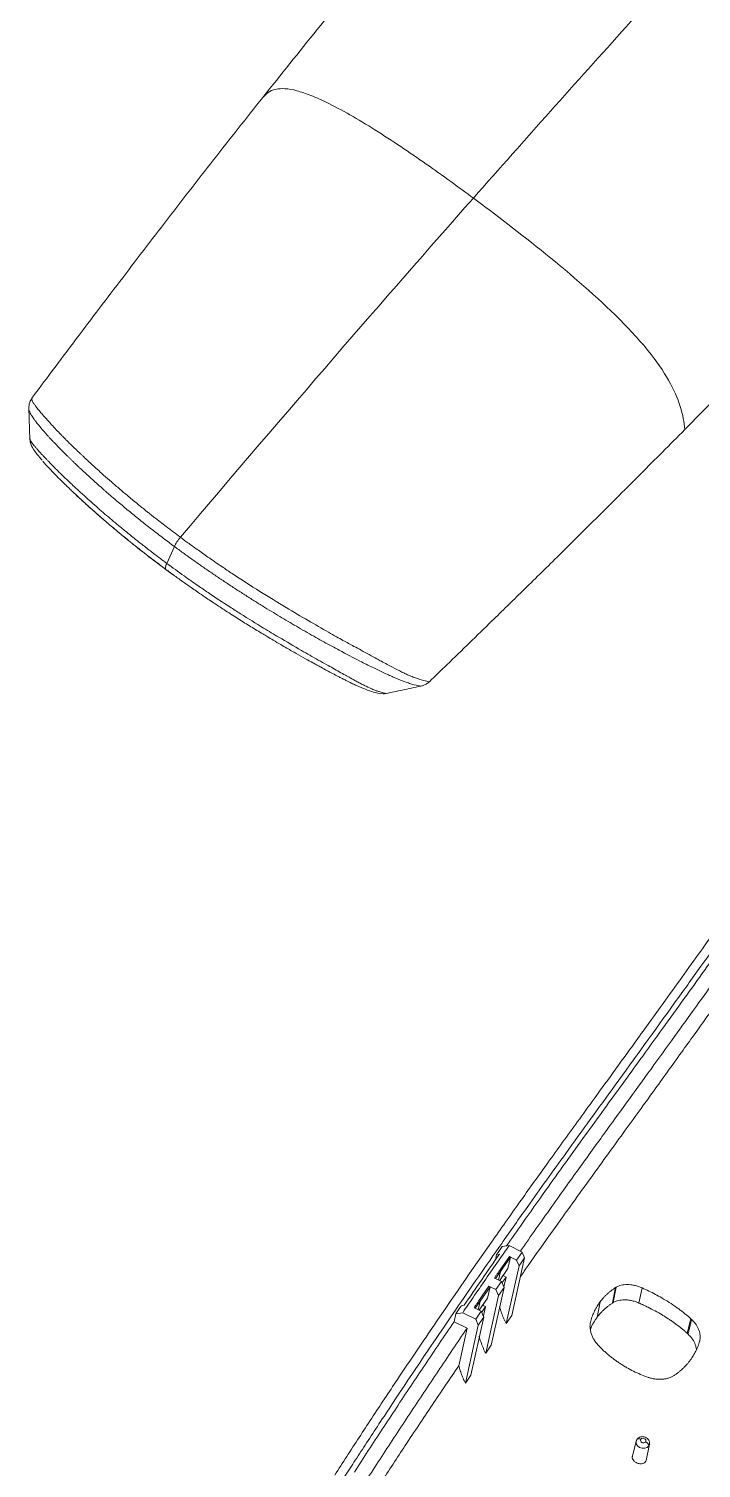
# Model space of a CAD drawing. Header units: inches. Extents: x 1631 to 3663, y 1126 to 1454.
# Drawn here: x 1958.8 to 2008.9, y 1239.8 to 1347.1 of the extents above; entities that cross this region are included whole.
import ezdxf

# ---------------------------------------------------------------- set-up
doc = ezdxf.new("R2010")
doc.units = ezdxf.units.IN
doc.header["$LTSCALE"] = 15

msp = doc.modelspace()

# ---------------------------------------------------------------- linework, layer by layer
at = {"color": 7, "linetype": 'Continuous', "lineweight": 15}
for p, q in [((1958.85, 1318.851), (1958.93, 1316.482)), ((1958.93, 1316.559), (1958.93, 1316.547)), ((1969.128, 1307.27), (1969.697, 1308.526)), ((1969.094, 1306.785), (1969.68, 1306.367)), ((1982.796, 1298.384), (1982.828, 1298.368)), ((1982.831, 1298.374), (1983.007, 1298.29)), ((1985.248, 1297.542), (1984.972, 1297.573)), ((1994.124, 1256.347), (1994.631, 1256.425)), ((1994.631, 1256.424), (1995.599, 1255.938)), ((1993.623, 1255.363), (1993.709, 1255.752)), ((1993.709, 1255.752), (1993.914, 1255.786)), ((1994.655, 1255.608), (1993.911, 1254.536)), ((1993.999, 1254.491), (1994.743, 1255.564)), ((1994.743, 1255.564), (1994.55, 1254.701)), ((1994.743, 1255.564), (1994.655, 1255.608)), ((1995.184, 1255.342), (1994.743, 1255.564)), ((1994.835, 1251.204), (1995.794, 1255.51)), ((1995.599, 1255.938), (1995.184, 1255.342)), ((1995.38, 1254.914), (1995.184, 1255.342)), ((1995.794, 1255.51), (1995.38, 1254.914)), ((1995.794, 1255.51), (1995.599, 1255.938)), ((1993.628, 1253.955), (1993.999, 1254.491)), ((1994.55, 1254.701), (1993.928, 1253.804)), ((1994.192, 1254.185), (1994.411, 1254.075)), ((1994.42, 1250.606), (1995.38, 1254.914)), ((1993.129, 1253.402), (1992.351, 1252.269)), ((1992.474, 1252.277), (1993.216, 1253.358)), ((1993.216, 1253.358), (1993.024, 1252.495)), ((1993.216, 1253.358), (1993.129, 1253.402)), ((1993.659, 1253.136), (1993.216, 1253.358)), ((1994.265, 1253.305), (1993.303, 1248.99)), ((1993.54, 1253.999), (1993.628, 1253.955)), ((1993.628, 1253.955), (1994.069, 1253.733)), ((1994.069, 1253.733), (1993.659, 1253.136)), ((1993.854, 1252.708), (1993.659, 1253.136)), ((1994.265, 1253.305), (1993.854, 1252.708)), ((1994.069, 1253.733), (1994.265, 1253.305)), ((1994.122, 1253.658), (1994.411, 1254.075)), ((1994.411, 1254.075), (1994.248, 1253.342)), ((2002.574, 1253.293), (2002.347, 1252.144)), ((2002.389, 1252.171), (2002.617, 1253.319)), ((2004.557, 1253.263), (2004.305, 1252.14)), ((1992.112, 1251.747), (1992.474, 1252.277)), ((1993.024, 1252.495), (1992.409, 1251.598)), ((1992.735, 1252.074), (1992.709, 1251.957)), ((1992.892, 1248.392), (1993.854, 1252.708)), ((2001.415, 1252.221), (2001.191, 1251.07)), ((1990.538, 1250.742), (1990.671, 1251.337)), ((1991.178, 1251.415), (1990.671, 1251.337)), ((1991.283, 1251.97), (1991.078, 1251.935)), ((1992.147, 1250.928), (1991.178, 1251.415)), ((1992.749, 1251.097), (1991.786, 1246.773)), ((1992.024, 1251.791), (1992.112, 1251.747)), ((1992.112, 1251.747), (1992.554, 1251.525)), ((1992.554, 1251.526), (1992.147, 1250.928)), ((1992.749, 1251.097), (1992.342, 1250.5)), ((1992.554, 1251.525), (1992.749, 1251.097)), ((1992.602, 1251.457), (1992.885, 1251.869)), ((1992.709, 1251.957), (1992.885, 1251.869)), ((1992.885, 1251.869), (1992.725, 1251.151)), ((1994.42, 1250.606), (1994.835, 1251.204)), ((2008.171, 1250.973), (2007.911, 1249.884)), ((1990.538, 1250.742), (1991.505, 1250.256)), ((1990.883, 1247.465), (1991.505, 1250.256)), ((1992.342, 1250.5), (1991.379, 1246.175)), ((1992.147, 1250.928), (1992.342, 1250.5)), ((1992.892, 1248.392), (1993.303, 1248.99)), ((1991.379, 1246.175), (1991.785, 1246.774)), ((2004.103, 1241.836), (2003.823, 1240.729)), ((2004.857, 1240.412), (2005.089, 1241.616))]:
    msp.add_line(p, q, dxfattribs=at)
at = {"color": 8, "linetype": 'Continuous', "lineweight": 15}
for p, q in [((1993.853, 1253.841), (1993.998, 1254.492)), ((1992.328, 1251.639), (1992.474, 1252.277)), ((2005.089, 1241.616), (2005.038, 1241.494))]:
    msp.add_line(p, q, dxfattribs=at)
at = {"color": 7, "linetype": 'Continuous', "lineweight": 15, "flags": 128}
for points in [[(2005.038, 1241.494), (2004.916, 1241.38), (2004.744, 1241.317), (2004.55, 1241.315), (2004.362, 1241.374), (2004.21, 1241.486), (2004.116, 1241.632), (2004.095, 1241.791), (2004.15, 1241.939)], [(2004.452, 1241.98), (2004.401, 1242.003), (2004.35, 1242.017), (2004.301, 1242.024), (2004.256, 1242.023), (2004.218, 1242.013), (2004.186, 1241.995), (2004.163, 1241.971), (2004.15, 1241.939)]]:
    msp.add_lwpolyline(points, dxfattribs=at)
at = {"color": 7, "linetype": 'Continuous', "lineweight": 15}
msp.add_arc((2004.692, 1241.474), 0.347, 3.18482, 69.51698, dxfattribs=at)
for points, knots in [([(2040.115, 1405.116), (2039.604, 1404.921), (2038.636, 1404.553), (2037.238, 1403.937), (2035.985, 1403.333), (2034.876, 1402.75), (2033.854, 1402.175), (2032.95, 1401.637), (2032.193, 1401.167), (2031.657, 1400.823), (2031.245, 1400.554), (2030.854, 1400.294), (2030.396, 1399.986), (2029.867, 1399.621), (2029.265, 1399.198), (2028.593, 1398.714), (2027.606, 1397.985), (2026.395, 1397.056), (2025.052, 1395.979), (2023.941, 1395.056), (2023.049, 1394.296), (2022.351, 1393.689), (2021.719, 1393.132), (2021.052, 1392.535), (2020.258, 1391.813), (2019.337, 1390.96), (2018.284, 1389.965), (2017.09, 1388.813), (2015.728, 1387.469), (2014.186, 1385.915), (2012.473, 1384.148), (2010.588, 1382.162), (2008.532, 1379.954), (2006.299, 1377.511), (2003.875, 1374.817), (2001.267, 1371.872), (1998.478, 1368.681), (1995.53, 1365.269), (1992.429, 1361.641), (1988.836, 1357.387), (1984.779, 1352.508), (1980.458, 1347.225), (1977.631, 1343.684), (1976.285, 1341.998)], [0, 0, 0, 0, 0.0238372, 0.0451068, 0.0639503, 0.0804655, 0.0947019, 0.109289, 0.1203156, 0.1279141, 0.1328016, 0.1384633, 0.1452164, 0.1530451, 0.1619274, 0.1718436, 0.1827873, 0.2055939, 0.2253432, 0.2422107, 0.2548246, 0.265042, 0.2733896, 0.2832254, 0.2951743, 0.3094171, 0.3251131, 0.3432758, 0.364128, 0.3878428, 0.4145236, 0.4436917, 0.4758258, 0.5109126, 0.5489294, 0.5905779, 0.6351297, 0.6825081, 0.7326534, 0.7854576, 0.8578621, 0.9323064, 1, 1, 1, 1]), ([(2007.73, 1317.245), (2008.263, 1317.784), (2009.338, 1318.872), (2010.956, 1320.519), (2012.592, 1322.189), (2014.238, 1323.878), (2016.703, 1326.418), (2021.177, 1331.062), (2026.176, 1336.333), (2030.817, 1341.298), (2034.06, 1344.801), (2036.81, 1347.786), (2040.132, 1351.397), (2043.296, 1354.829), (2047.106, 1358.918), (2050.419, 1362.437), (2053.687, 1365.855), (2056.173, 1368.407), (2058.059, 1370.308), (2059.411, 1371.647), (2060.925, 1373.123), (2062.506, 1374.628), (2064.05, 1376.05), (2065.036, 1376.928), (2065.625, 1377.441), (2066.02, 1377.782), (2066.525, 1378.21), (2067.134, 1378.719), (2067.564, 1379.065), (2067.798, 1379.254)], [0, 0, 0, 0, 0.0243751, 0.0491698, 0.0742936, 0.0996601, 0.1251715, 0.1884064, 0.3078668, 0.3602428, 0.408706, 0.462731, 0.4922307, 0.5689024, 0.6160839, 0.6783065, 0.7325436, 0.780526, 0.8065701, 0.8322623, 0.853489, 0.8900569, 0.922134, 0.9450788, 0.9509883, 0.9594224, 0.9703854, 0.9838967, 1, 1, 1, 1]), ([(1991.975, 1334.49), (1993.914, 1336.688), (1997.745, 1341.005), (2003.373, 1347.286), (2008.301, 1352.745), (2011.349, 1356.108), (2012.57, 1357.453)], [0.72598046, 0.72598046, 0.72598046, 0.72598046, 0.80063147, 0.87528207, 0.94993268, 1.00000041, 1.00000041, 1.00000041, 1.00000041]), ([(1976.284, 1342), (1975.062, 1340.456), (1972.615, 1337.363), (1968.993, 1332.681), (1965.441, 1328.037), (1962.148, 1323.691), (1960.039, 1320.871), (1959.08, 1319.588)], [0, 0, 0, 0, 0.21264384, 0.4256758, 0.63264754, 0.83289133, 1, 1, 1, 1]), ([(1991.975, 1334.49), (1995.146, 1332.142), (1999.593, 1328.721), (2003.647, 1324.675), (2004.382, 1323.877), (2005.624, 1322.344), (2006.125, 1321.611), (2007.297, 1319.529), (2007.651, 1318.294), (2007.73, 1317.245)], [0, 0, 0, 0, 0.5, 0.5, 0.625, 0.625, 0.75, 0.75, 1, 1, 1, 1]), ([(1959.1, 1319.576), (1959.033, 1319.485), (1958.866, 1319.256), (1958.858, 1318.952), (1958.854, 1318.769)], [0, 0, 0, 0, 0.3965935, 1, 1, 1, 1]), ([(1958.943, 1316.548), (1958.944, 1316.473), (1958.944, 1316.293), (1959.045, 1316.037), (1959.187, 1315.775), (1959.357, 1315.537), (1959.582, 1315.246), (1959.774, 1315.029), (1959.84, 1314.953)], [0, 0, 0, 0, 0.1200335, 0.2887964, 0.4241688, 0.6137822, 0.8666832, 1, 1, 1, 1]), ([(1988.694, 1298.446), (1989.13, 1298.868), (1990.692, 1300.378), (1993.003, 1302.625), (1995.736, 1305.299), (1997.958, 1307.485), (2000.366, 1309.867), (2002.986, 1312.474), (2005.55, 1315.044), (2007.173, 1316.682), (2007.73, 1317.245)], [0, 0, 0, 0, 0.0676422, 0.2420032, 0.3599629, 0.4953698, 0.5913547, 0.74007, 0.9107624, 1, 1, 1, 1]), ([(1959.9, 1314.875), (1959.91, 1314.864), (1960.027, 1314.728), (1960.288, 1314.444), (1960.703, 1314.006), (1961.079, 1313.624), (1961.393, 1313.312), (1961.621, 1313.089), (1961.859, 1312.859), (1962.116, 1312.614), (1962.404, 1312.342), (1962.874, 1311.905), (1963.486, 1311.349), (1964.217, 1310.706), (1964.975, 1310.054), (1965.814, 1309.353), (1966.803, 1308.551), (1967.883, 1307.703), (1968.66, 1307.121), (1969.062, 1306.82)], [0, 0, 0, 0, 0.0051456, 0.0627637, 0.1205156, 0.1826259, 0.2106411, 0.2387189, 0.2665309, 0.2962687, 0.3293893, 0.3658949, 0.4552227, 0.5297065, 0.5970317, 0.6893585, 0.7823537, 0.8875199, 1, 1, 1, 1]), ([(1962.139, 1312.592), (1962.173, 1312.56), (1962.422, 1312.319), (1962.931, 1311.85), (1963.668, 1311.182), (1964.459, 1310.488), (1965.296, 1309.776), (1966.179, 1309.046), (1967.108, 1308.301), (1968.081, 1307.543), (1968.753, 1307.04), (1969.094, 1306.785)], [0, 0, 0, 0, 0.017029, 0.126748, 0.2414007, 0.3592848, 0.4804778, 0.6050635, 0.7331265, 0.8647448, 1, 1, 1, 1]), ([(1969.697, 1308.526), (1969.744, 1308.63), (1969.81, 1308.75), (1969.966, 1308.99), (1970.056, 1309.109), (1970.144, 1309.213)], [0, 0, 0, 0, 0.5, 0.5, 1, 1, 1, 1]), ([(1970.144, 1309.213), (1970.329, 1309.076), (1970.741, 1308.774), (1971.425, 1308.282), (1972.264, 1307.69), (1973.137, 1307.089), (1974.419, 1306.229), (1976.011, 1305.204), (1977.911, 1304.036), (1979.626, 1303.026), (1980.888, 1302.305), (1981.746, 1301.816), (1982.377, 1301.46), (1982.994, 1301.13), (1983.645, 1300.777), (1984.219, 1300.461), (1984.718, 1300.187), (1985.311, 1299.865), (1985.966, 1299.518), (1986.534, 1299.223), (1986.942, 1299.026), (1987.252, 1298.887), (1987.574, 1298.758), (1987.923, 1298.639), (1988.296, 1298.53), (1988.553, 1298.476), (1988.694, 1298.446)], [0, 0, 0, 0, 0.0285031, 0.063069, 0.1037319, 0.1543571, 0.1921525, 0.290784, 0.381632, 0.4571746, 0.526156, 0.5538516, 0.5756192, 0.6139218, 0.6398193, 0.6692831, 0.6993229, 0.7175376, 0.7670427, 0.8164784, 0.8372498, 0.8615273, 0.892314, 0.9210192, 0.9569199, 1, 1, 1, 1]), ([(1969.697, 1308.526), (1969.911, 1308.368), (1970.339, 1308.053), (1970.989, 1307.586), (1971.646, 1307.123), (1972.31, 1306.664), (1972.981, 1306.208), (1973.658, 1305.756), (1974.343, 1305.307), (1975.035, 1304.862), (1975.733, 1304.421), (1976.621, 1303.87), (1977.689, 1303.222), (1978.96, 1302.473), (1980.207, 1301.76), (1981.227, 1301.202), (1982.329, 1300.606), (1983.36, 1300.059), (1984.454, 1299.517), (1985.077, 1299.22), (1985.455, 1299.043), (1985.708, 1298.927), (1986.146, 1298.729), (1986.61, 1298.535), (1987.049, 1298.376), (1987.336, 1298.285), (1987.681, 1298.19), (1987.908, 1298.147), (1988.071, 1298.116)], [0, 0, 0, 0, 0.03342076, 0.06686469, 0.1003161, 0.13377544, 0.16725011, 0.20074277, 0.23424933, 0.26776884, 0.30130323, 0.33485655, 0.3945243, 0.45227399, 0.51261014, 0.56789419, 0.59374659, 0.66814602, 0.71665118, 0.764619, 0.77694078, 0.78943199, 0.81505339, 0.8697453, 0.90029541, 0.93081849, 0.95025206, 1, 1, 1, 1]), ([(1969.062, 1306.82), (1969.034, 1306.851), (1969.024, 1306.908), (1969.047, 1307.065), (1969.08, 1307.165), (1969.128, 1307.27)], [0, 0, 0, 0, 0.5, 0.5, 1, 1, 1, 1]), ([(1969.062, 1306.82), (1969.279, 1306.66), (1969.713, 1306.341), (1970.374, 1305.867), (1970.948, 1305.464), (1971.488, 1305.09), (1972.074, 1304.69), (1972.767, 1304.227), (1973.446, 1303.782), (1974.013, 1303.417), (1974.494, 1303.111), (1974.953, 1302.824), (1975.398, 1302.547), (1975.842, 1302.276), (1976.249, 1302.029), (1976.655, 1301.785), (1977.098, 1301.521), (1977.583, 1301.236), (1978.048, 1300.965), (1978.434, 1300.743), (1978.901, 1300.476), (1979.421, 1300.184), (1979.924, 1299.904), (1980.262, 1299.718), (1980.467, 1299.606), (1980.726, 1299.465), (1981.062, 1299.283), (1981.491, 1299.054), (1981.856, 1298.862), (1982.162, 1298.703), (1982.413, 1298.575), (1982.64, 1298.46), (1982.872, 1298.346), (1983.024, 1298.272), (1983.11, 1298.234), (1983.112, 1298.232)], [0, 0, 0, 0, 0.0484693, 0.0969346, 0.1454018, 0.1734748, 0.2135624, 0.271265, 0.3205143, 0.3559361, 0.3890613, 0.4198901, 0.4499785, 0.4799794, 0.5098925, 0.5321094, 0.5617189, 0.5986986, 0.6287953, 0.6543696, 0.6754318, 0.7217204, 0.7577768, 0.7761647, 0.790058, 0.7994702, 0.8292894, 0.859876, 0.8911418, 0.9106127, 0.9323031, 0.9540096, 0.9716178, 0.9990153, 1, 1, 1, 1]), ([(1985.469, 1297.568), (1985.401, 1297.583), (1985.278, 1297.611), (1985.105, 1297.659), (1984.965, 1297.701), (1984.812, 1297.752), (1984.613, 1297.826), (1984.295, 1297.957), (1983.935, 1298.127), (1983.561, 1298.32), (1983.212, 1298.504), (1982.845, 1298.702), (1982.279, 1299.016), (1981.688, 1299.355), (1980.996, 1299.74), (1980.219, 1300.172), (1979.024, 1300.849), (1977.661, 1301.648), (1976.145, 1302.563), (1974.926, 1303.32), (1973.547, 1304.201), (1972.489, 1304.9), (1971.359, 1305.672), (1970.323, 1306.395), (1969.557, 1306.956), (1969.128, 1307.27)], [0, 0, 0, 0, 0.0244865, 0.0448366, 0.0610218, 0.0730201, 0.0971354, 0.1277439, 0.1744698, 0.202289, 0.2251336, 0.25594, 0.2788603, 0.3333274, 0.3581908, 0.3919372, 0.456835, 0.5440736, 0.6032506, 0.6940771, 0.7371689, 0.8251405, 0.8673869, 0.9257068, 1, 1, 1, 1]), ([(1981.642, 1239.317), (1981.941, 1239.78), (1982.544, 1240.713), (1983.463, 1242.125), (1984.402, 1243.555), (1985.356, 1244.999), (1986.8, 1247.169), (1989.466, 1251.125), (1992.549, 1255.589), (1995.496, 1259.763), (1997.591, 1262.69), (1999.4, 1265.195), (2001.627, 1268.266), (2003.797, 1271.257), (2006.501, 1275.008), (2008.951, 1278.424), (2011.506, 1282.008), (2013.57, 1284.925), (2015.213, 1287.266), (2016.436, 1289.018), (2017.853, 1291.061), (2019.402, 1293.312), (2021.001, 1295.66), (2022.072, 1297.249), (2022.73, 1298.229), (2023.176, 1298.897), (2023.757, 1299.769), (2024.473, 1300.849), (2024.996, 1301.643), (2025.28, 1302.074)], [0, 0, 0, 0, 0.0243751, 0.0491698, 0.0742936, 0.0996601, 0.1251715, 0.1884064, 0.3078668, 0.3602428, 0.408706, 0.462731, 0.4922307, 0.5689024, 0.6160839, 0.6783065, 0.7325436, 0.780526, 0.8065701, 0.8322623, 0.853489, 0.8900569, 0.922134, 0.9450788, 0.9509883, 0.9594224, 0.9703854, 0.9838967, 1, 1, 1, 1]), ([(1982.405, 1239.225), (1982.661, 1239.622), (1983.197, 1240.452), (1984.043, 1241.752), (1984.964, 1243.159), (1987.14, 1246.457), (1990.167, 1250.949), (1993.562, 1255.849), (1996.308, 1259.741), (1999.106, 1263.647), (2002.717, 1268.621), (2006.085, 1273.275), (2008.863, 1277.145), (2010.473, 1279.396), (2011.749, 1281.188), (2012.716, 1282.55), (2013.651, 1283.872), (2014.999, 1285.781), (2016.714, 1288.227), (2018.757, 1291.173), (2020.581, 1293.83), (2022.162, 1296.158), (2023.476, 1298.112), (2024.515, 1299.67), (2025.281, 1300.825), (2025.7, 1301.461), (2025.865, 1301.71)], [0, 0, 0, 0, 0.02101982, 0.04389514, 0.06867161, 0.09538058, 0.21806608, 0.30580692, 0.35449578, 0.42426171, 0.51322287, 0.61634162, 0.66036514, 0.70058828, 0.72215306, 0.74255577, 0.76203056, 0.78076276, 0.82591796, 0.86590053, 0.90136251, 0.9316361, 0.95651625, 0.97617281, 0.99067331, 1, 1, 1, 1]), ([(1983.114, 1298.235), (1983.163, 1298.211), (1983.486, 1298.055), (1983.941, 1297.876), (1984.506, 1297.679), (1984.832, 1297.607), (1984.973, 1297.576)], [0, 0, 0, 0, 0.0611268, 0.3996472, 0.7415216, 1, 1, 1, 1]), ([(1988.071, 1298.116), (1988.106, 1298.124), (1988.179, 1298.141), (1988.29, 1298.181), (1988.395, 1298.23), (1988.538, 1298.311), (1988.629, 1298.389), (1988.694, 1298.446)], [0, 0, 0, 0, 0.148042, 0.3123231, 0.4925854, 0.6338473, 1, 1, 1, 1]), ([(1985.248, 1297.542), (1985.285, 1297.543), (1985.359, 1297.547), (1985.432, 1297.561), (1985.469, 1297.568)], [0, 0, 0, 0, 0.48899587, 1, 1, 1, 1]), ([(1988.071, 1298.116), (1987.602, 1298.019), (1986.734, 1297.838), (1985.867, 1297.653), (1985.469, 1297.568)], [0, 0, 0, 0, 0.5405314, 1, 1, 1, 1]), ([(1994.443, 1256.396), (1994.836, 1256.958), (1995.798, 1258.333), (1997.262, 1260.397), (1998.831, 1262.588), (2000.284, 1264.604), (2001.701, 1266.56), (2003.052, 1268.422), (2004.508, 1270.429), (2006.04, 1272.546), (2007.645, 1274.773), (2009.166, 1276.889), (2010.169, 1278.29), (2010.657, 1278.973)], [0, 0, 0, 0, 0.0770184, 0.1886943, 0.2833684, 0.3783013, 0.4652708, 0.5501308, 0.6298976, 0.7333724, 0.8284485, 0.9164598, 1, 1, 1, 1]), ([(2011.623, 1278.487), (2011.125, 1277.79), (2010.101, 1276.359), (2008.548, 1274.198), (2006.906, 1271.922), (2005.166, 1269.517), (2003.653, 1267.433), (2002.409, 1265.718), (2001.434, 1264.37), (2000.455, 1263.015), (1999.44, 1261.604), (1998.362, 1260.096), (1997.231, 1258.503), (1996.251, 1257.114), (1995.678, 1256.295), (1995.48, 1256.012)], [0, 0, 0, 0, 0.085634, 0.1759985, 0.2737936, 0.3802348, 0.4941628, 0.5546728, 0.6138681, 0.6788075, 0.741233, 0.8085486, 0.8870645, 0.9610954, 1, 1, 1, 1]), ([(1995.484, 1254.115), (1995.674, 1254.388), (1996.467, 1255.52), (1997.769, 1257.352), (1999.317, 1259.515), (2000.704, 1261.44), (2002.004, 1263.238), (2003.262, 1264.975), (2004.421, 1266.575), (2005.515, 1268.09), (2006.558, 1269.537), (2007.565, 1270.937), (2008.5, 1272.238), (2009.367, 1273.449), (2010.192, 1274.603), (2010.742, 1275.375), (2011.014, 1275.756)], [0, 0, 0, 0, 0.0390949, 0.1626869, 0.2634505, 0.3501979, 0.4387412, 0.5196652, 0.5956345, 0.6623621, 0.7288853, 0.7928712, 0.8507076, 0.9016934, 0.9514525, 1, 1, 1, 1]), ([(1991.178, 1251.415), (1991.436, 1251.792), (1992.006, 1252.628), (1992.894, 1253.918), (1993.786, 1255.211), (1994.367, 1256.045), (1994.631, 1256.424)], [0, 0, 0, 0, 0.2259434, 0.5000085, 0.7727196, 1, 1, 1, 1]), ([(1991.283, 1251.97), (1991.719, 1252.606), (1992.591, 1253.879), (1993.473, 1255.15), (1993.914, 1255.786)], [0, 0, 0, 0, 0.5000442, 1, 1, 1, 1]), ([(1993.911, 1254.536), (1993.872, 1254.475), (1993.814, 1254.383), (1993.725, 1254.267), (1993.637, 1254.151), (1993.579, 1254.06), (1993.54, 1253.999)], [0, 0, 0, 0, 0.3334131, 0.4999758, 0.6665439, 1, 1, 1, 1]), ([(2002.574, 1253.293), (2002.516, 1253.255), (2002.403, 1253.181), (2002.24, 1253.061), (2002.084, 1252.935), (2001.936, 1252.804), (2001.795, 1252.667), (2001.661, 1252.525), (2001.534, 1252.377), (2001.454, 1252.273), (2001.415, 1252.221)], [0, 0, 0, 0, 0.127634, 0.2542407, 0.3799595, 0.5049279, 0.629282, 0.7531563, 0.8766846, 1, 1, 1, 1]), ([(2004.557, 1253.263), (2004.509, 1253.284), (2004.413, 1253.325), (2004.269, 1253.377), (2004.125, 1253.421), (2003.938, 1253.467), (2003.712, 1253.507), (2003.455, 1253.524), (2003.217, 1253.512), (2002.998, 1253.474), (2002.795, 1253.412), (2002.676, 1253.35), (2002.617, 1253.319)], [0, 0, 0, 0, 0.06882839, 0.13700187, 0.20485408, 0.27272252, 0.40393484, 0.52881411, 0.65044979, 0.76837223, 0.88431516, 1, 1, 1, 1]), ([(2008.171, 1250.973), (2008.104, 1251.031), (2007.971, 1251.149), (2007.764, 1251.321), (2007.552, 1251.489), (2007.335, 1251.654), (2007.012, 1251.889), (2006.574, 1252.185), (2006.044, 1252.507), (2005.535, 1252.789), (2005.049, 1253.038), (2004.721, 1253.188), (2004.557, 1253.263)], [0, 0, 0, 0, 0.0636024, 0.1271952, 0.1908266, 0.2545427, 0.3183883, 0.4701508, 0.6210966, 0.7468711, 0.8730773, 1, 1, 1, 1]), ([(1992.351, 1252.269), (1992.317, 1252.215), (1992.266, 1252.133), (1992.187, 1252.03), (1992.108, 1251.927), (1992.058, 1251.846), (1992.024, 1251.791)], [0, 0, 0, 0, 0.3334474, 0.4999199, 0.666409, 1, 1, 1, 1]), ([(2001.415, 1252.221), (2001.377, 1252.169), (2001.301, 1252.063), (2001.196, 1251.898), (2001.097, 1251.728), (2001.007, 1251.552), (2000.923, 1251.371), (2000.847, 1251.184), (2000.778, 1250.992), (2000.739, 1250.86), (2000.719, 1250.794)], [0, 0, 0, 0, 0.1246573, 0.2491298, 0.373556, 0.4980763, 0.6228339, 0.7479745, 0.8736463, 1, 1, 1, 1]), ([(2002.347, 1252.144), (2002.29, 1252.107), (2002.177, 1252.032), (2002.015, 1251.911), (2001.86, 1251.786), (2001.712, 1251.654), (2001.571, 1251.517), (2001.437, 1251.374), (2001.31, 1251.225), (2001.231, 1251.122), (2001.191, 1251.07)], [0, 0, 0, 0, 0.1268938, 0.2529806, 0.3783937, 0.5032659, 0.6277301, 0.751919, 0.8759649, 1, 1, 1, 1]), ([(2004.305, 1252.14), (2004.258, 1252.16), (2004.164, 1252.199), (2004.022, 1252.249), (2003.88, 1252.29), (2003.695, 1252.334), (2003.472, 1252.37), (2003.219, 1252.383), (2002.985, 1252.368), (2002.767, 1252.329), (2002.566, 1252.265), (2002.448, 1252.202), (2002.389, 1252.171)], [0, 0, 0, 0, 0.0686979, 0.1367393, 0.2044511, 0.2721647, 0.4028348, 0.5274508, 0.648769, 0.7668465, 0.8833591, 1, 1, 1, 1]), ([(2007.911, 1249.884), (2007.848, 1249.939), (2007.721, 1250.05), (2007.526, 1250.212), (2007.326, 1250.371), (2007.122, 1250.526), (2006.913, 1250.678), (2006.701, 1250.827), (2006.484, 1250.972), (2006.263, 1251.114), (2005.945, 1251.309), (2005.522, 1251.552), (2005.056, 1251.793), (2004.649, 1251.989), (2004.42, 1252.09), (2004.305, 1252.14)], [0, 0, 0, 0, 0.0605561, 0.1210277, 0.1814637, 0.2419123, 0.3024212, 0.3630378, 0.4238085, 0.4847793, 0.5459951, 0.6836403, 0.8238652, 0.911231, 1, 1, 1, 1]), ([(1993.923, 1251.884), (1993.943, 1251.812), (1993.984, 1251.668), (1994.055, 1251.453), (1994.134, 1251.239), (1994.221, 1251.027), (1994.315, 1250.816), (1994.385, 1250.676), (1994.42, 1250.606)], [0, 0, 0, 0, 0.1727107, 0.3427233, 0.5102414, 0.6754777, 0.8386539, 1, 1, 1, 1]), ([(2001.191, 1251.07), (2001.04, 1250.857), (2000.844, 1250.58), (2000.726, 1250.252), (2000.699, 1250.176)], [0, 0, 0, 0, 0.7672915, 1, 1, 1, 1]), ([(1983.113, 1239.541), (1983.457, 1240.074), (1984.146, 1241.139), (1985.19, 1242.738), (1986.242, 1244.338), (1987.302, 1245.938), (1988.372, 1247.539), (1989.449, 1249.14), (1990.175, 1250.208), (1990.538, 1250.742)], [0, 0, 0, 0, 0.1428637, 0.2857241, 0.4285819, 0.5714378, 0.7142923, 0.8571462, 1, 1, 1, 1]), ([(1991.505, 1250.256), (1991.145, 1249.725), (1990.424, 1248.663), (1989.352, 1247.071), (1988.289, 1245.479), (1987.233, 1243.887), (1986.186, 1242.295), (1985.146, 1240.703), (1984.46, 1239.642), (1984.117, 1239.111)], [0, 0, 0, 0, 0.142731, 0.2855019, 0.428314, 0.5711686, 0.7140669, 0.8570103, 1, 1, 1, 1]), ([(2000.719, 1250.794), (2000.71, 1250.758), (2000.691, 1250.687), (2000.673, 1250.576), (2000.664, 1250.465), (2000.664, 1250.314), (2000.687, 1250.116), (2000.751, 1249.871), (2000.846, 1249.624), (2000.977, 1249.38), (2001.139, 1249.142), (2001.272, 1248.996), (2001.339, 1248.922)], [0, 0, 0, 0, 0.06300951, 0.1243955, 0.18443915, 0.24344692, 0.36334168, 0.48812949, 0.61410878, 0.73933444, 0.86939795, 1, 1, 1, 1]), ([(2008.235, 1250.914), (2008.213, 1250.822), (2008.169, 1250.64), (2008.104, 1250.367), (2008.039, 1250.096), (2007.996, 1249.915), (2007.974, 1249.825)], [0, 0, 0, 0, 0.2519669, 0.50262119, 0.75196648, 1, 1, 1, 1]), ([(2008.837, 1249.31), (2008.845, 1249.343), (2008.86, 1249.408), (2008.872, 1249.508), (2008.877, 1249.611), (2008.871, 1249.748), (2008.845, 1249.92), (2008.782, 1250.126), (2008.69, 1250.33), (2008.582, 1250.509), (2008.468, 1250.662), (2008.358, 1250.792), (2008.276, 1250.873), (2008.235, 1250.914)], [0, 0, 0, 0, 0.0637321, 0.1272721, 0.1908751, 0.2547956, 0.3777152, 0.5018461, 0.6241251, 0.745406, 0.8312019, 0.9158707, 1, 1, 1, 1]), ([(1992.396, 1249.675), (1992.416, 1249.603), (1992.457, 1249.459), (1992.528, 1249.243), (1992.607, 1249.028), (1992.694, 1248.815), (1992.787, 1248.603), (1992.857, 1248.462), (1992.892, 1248.392)], [0, 0, 0, 0, 0.1724295, 0.3422796, 0.5097496, 0.6750475, 0.8383896, 1, 1, 1, 1]), ([(2001.339, 1248.922), (2001.408, 1248.852), (2001.545, 1248.713), (2001.759, 1248.513), (2001.979, 1248.32), (2002.204, 1248.135), (2002.436, 1247.956), (2002.672, 1247.786), (2002.913, 1247.623), (2003.16, 1247.467), (2003.49, 1247.272), (2003.91, 1247.05), (2004.424, 1246.813), (2004.775, 1246.68), (2004.951, 1246.614)], [0, 0, 0, 0, 0.0683873, 0.1365081, 0.2043934, 0.272075, 0.3395855, 0.406958, 0.4742275, 0.5414302, 0.6086031, 0.7393102, 0.86967, 1, 1, 1, 1]), ([(2008.596, 1248.678), (2008.574, 1248.8), (2008.53, 1249.055), (2008.321, 1249.453), (2008.093, 1249.698), (2007.974, 1249.825)], [0, 0, 0, 0, 0.30982632, 0.64068108, 1, 1, 1, 1]), ([(2008.14, 1247.886), (2008.179, 1247.94), (2008.256, 1248.047), (2008.361, 1248.212), (2008.459, 1248.381), (2008.549, 1248.553), (2008.632, 1248.729), (2008.706, 1248.909), (2008.772, 1249.092), (2008.81, 1249.217), (2008.829, 1249.279)], [0, 0, 0, 0, 0.12539707, 0.25041033, 0.37517433, 0.49982441, 0.62449641, 0.74932617, 0.87444916, 1, 1, 1, 1]), ([(2006.993, 1246.779), (2007.057, 1246.825), (2007.185, 1246.917), (2007.366, 1247.063), (2007.539, 1247.215), (2007.703, 1247.373), (2007.858, 1247.538), (2008.005, 1247.708), (2008.095, 1247.827), (2008.14, 1247.886)], [0, 0, 0, 0, 0.143246, 0.2860345, 0.4285622, 0.5710264, 0.7136246, 0.8565516, 1, 1, 1, 1]), ([(1990.883, 1247.465), (1990.554, 1246.981), (1989.891, 1246.004), (1988.898, 1244.528), (1987.897, 1243.03), (1986.621, 1241.103), (1985.143, 1238.849), (1984.016, 1237.1), (1983.483, 1236.273)], [0, 0, 0, 0, 0.1302243, 0.2623562, 0.396396, 0.5323436, 0.7789715, 1, 1, 1, 1]), ([(1991.378, 1246.176), (1991.348, 1246.236), (1991.289, 1246.357), (1991.207, 1246.539), (1991.13, 1246.723), (1991.06, 1246.907), (1990.995, 1247.092), (1990.935, 1247.279), (1990.901, 1247.403), (1990.883, 1247.465)], [0, 0, 0, 0, 0.1383914, 0.2780452, 0.4191013, 0.5616956, 0.7059596, 0.8520203, 1, 1, 1, 1]), ([(2005.038, 1246.585), (2005.081, 1246.572), (2005.169, 1246.545), (2005.301, 1246.513), (2005.434, 1246.487), (2005.613, 1246.462), (2005.836, 1246.447), (2006.096, 1246.458), (2006.346, 1246.496), (2006.576, 1246.561), (2006.789, 1246.648), (2006.91, 1246.725), (2006.971, 1246.764)], [0, 0, 0, 0, 0.0620756, 0.1240969, 0.1862951, 0.2489009, 0.3751337, 0.5020366, 0.6283124, 0.754111, 0.8771924, 1, 1, 1, 1]), ([(2004.201, 1242.005), (2004.176, 1241.976), (2004.127, 1241.918), (2004.107, 1241.844), (2004.097, 1241.807)], [0, 0, 0, 0, 0.4976074, 1, 1, 1, 1]), ([(2005.092, 1241.632), (2005.095, 1241.668), (2005.1, 1241.736), (2005.074, 1241.854), (2005.004, 1241.988), (2004.889, 1242.087), (2004.762, 1242.151), (2004.648, 1242.179), (2004.524, 1242.181), (2004.408, 1242.158), (2004.288, 1242.103), (2004.231, 1242.039), (2004.201, 1242.005)], [0, 0, 0, 0, 0.08312458, 0.15781082, 0.27795639, 0.42290247, 0.49703017, 0.60973449, 0.68643035, 0.77811819, 0.88387662, 1, 1, 1, 1]), ([(2004.452, 1241.98), (2004.426, 1241.941), (2004.423, 1241.887), (2004.465, 1241.8), (2004.503, 1241.769), (2004.574, 1241.733), (2004.624, 1241.72), (2004.733, 1241.731), (2004.786, 1241.76), (2004.813, 1241.799)], [0, 0, 0, 0, 0.25, 0.25, 0.5, 0.5, 0.75, 0.75, 1, 1, 1, 1]), ([(2004.813, 1241.799), (2004.84, 1241.839), (2004.842, 1241.893), (2004.801, 1241.98), (2004.762, 1242.011), (2004.691, 1242.047), (2004.641, 1242.06), (2004.533, 1242.049), (2004.479, 1242.02), (2004.452, 1241.98)], [0, 0, 0, 0, 0.25, 0.25, 0.5, 0.5, 0.75, 0.75, 1, 1, 1, 1]), ([(2003.825, 1240.729), (2003.821, 1240.712), (2003.805, 1240.648), (2003.831, 1240.524), (2003.929, 1240.371), (2004.09, 1240.249), (2004.254, 1240.185), (2004.392, 1240.162), (2004.531, 1240.162), (2004.693, 1240.201), (2004.77, 1240.277), (2004.809, 1240.316)], [0, 0, 0, 0, 0.04711932, 0.17654272, 0.31061241, 0.44610131, 0.57459347, 0.64533811, 0.72038643, 0.85987996, 1, 1, 1, 1]), ([(2004.809, 1240.316), (2004.825, 1240.34), (2004.85, 1240.376), (2004.856, 1240.419), (2004.858, 1240.433)], [0, 0, 0, 0, 0.6764159, 1, 1, 1, 1])]:
    msp.add_open_spline(points, degree=3, knots=knots, dxfattribs=at)
at = {"color": 8, "linetype": 'Continuous', "lineweight": 15}
for points, knots in [([(1991.975, 1334.49), (1991.414, 1334.903), (1990.245, 1335.764), (1988.438, 1337.052), (1986.551, 1338.348), (1984.65, 1339.587), (1982.801, 1340.704), (1981.199, 1341.564), (1979.873, 1342.161), (1978.819, 1342.523), (1977.927, 1342.679), (1977.214, 1342.623), (1976.657, 1342.4), (1976.409, 1342.132), (1976.286, 1341.999)], [0, 0, 0, 0, 0.0924866, 0.1930476, 0.2981332, 0.4043867, 0.508754, 0.6087217, 0.6798232, 0.7473492, 0.8119159, 0.8750153, 0.9380046, 1, 1, 1, 1]), ([(1969.697, 1308.526), (1969.418, 1308.734), (1968.845, 1309.16), (1967.985, 1309.823), (1967.128, 1310.502), (1966.428, 1311.072), (1965.897, 1311.513), (1965.471, 1311.87), (1965.106, 1312.18), (1964.803, 1312.442), (1964.611, 1312.608), (1964.45, 1312.748), (1964.319, 1312.863), (1963.963, 1313.177), (1963.405, 1313.678), (1962.839, 1314.201), (1962.489, 1314.531), (1962.32, 1314.692), (1962.157, 1314.848), (1961.999, 1315), (1961.847, 1315.148), (1961.604, 1315.386), (1961.313, 1315.677), (1961.01, 1315.984), (1960.818, 1316.183), (1960.703, 1316.304), (1960.623, 1316.389), (1960.534, 1316.485), (1960.42, 1316.608), (1960.286, 1316.757), (1960.133, 1316.928), (1960.007, 1317.071), (1959.878, 1317.221), (1959.725, 1317.401), (1959.531, 1317.638), (1959.354, 1317.866), (1959.227, 1318.039), (1959.131, 1318.178), (1959.039, 1318.322), (1958.945, 1318.488), (1958.881, 1318.64), (1958.855, 1318.735), (1958.855, 1318.773), (1958.855, 1318.779)], [0, 0, 0, 0, 0.0557761, 0.1142269, 0.1749254, 0.2329094, 0.2618247, 0.2887021, 0.3251662, 0.3417428, 0.3560097, 0.3680367, 0.3778821, 0.3855937, 0.4489139, 0.5069307, 0.5213092, 0.5353627, 0.5490981, 0.5625226, 0.5756429, 0.588466, 0.6260996, 0.654135, 0.6732963, 0.6818319, 0.6882122, 0.697328, 0.7091514, 0.7235787, 0.740483, 0.7597153, 0.7669969, 0.7866875, 0.816732, 0.8456571, 0.8676164, 0.883604, 0.9032766, 0.931747, 0.9659431, 0.994511, 1, 1, 1, 1]), ([(1970.144, 1309.213), (1969.967, 1309.345), (1969.613, 1309.608), (1969.113, 1309.989), (1968.702, 1310.306), (1968.348, 1310.581), (1968.05, 1310.815), (1967.775, 1311.032), (1967.571, 1311.195), (1967.285, 1311.425), (1966.83, 1311.795), (1966.236, 1312.29), (1965.606, 1312.822), (1965.013, 1313.332), (1964.448, 1313.827), (1963.85, 1314.365), (1963.358, 1314.819), (1962.98, 1315.174), (1962.782, 1315.362), (1962.584, 1315.549), (1962.315, 1315.805), (1962.027, 1316.083), (1961.784, 1316.32), (1961.61, 1316.494), (1961.45, 1316.654), (1961.27, 1316.838), (1960.895, 1317.228), (1960.374, 1317.789), (1959.889, 1318.334), (1959.575, 1318.708), (1959.386, 1318.947), (1959.235, 1319.156), (1959.124, 1319.338), (1959.072, 1319.479), (1959.063, 1319.557), (1959.079, 1319.583), (1959.081, 1319.587)], [0, 0, 0, 0, 0.03334759, 0.06671554, 0.09553782, 0.1124467, 0.13523181, 0.15348298, 0.16626487, 0.17543893, 0.21008721, 0.25700163, 0.29604849, 0.33982987, 0.38135662, 0.41695773, 0.47105504, 0.49244469, 0.50469724, 0.51767819, 0.5391779, 0.56922815, 0.58861029, 0.60037347, 0.61433503, 0.63050262, 0.6488899, 0.71825228, 0.7858101, 0.81865475, 0.85185664, 0.88231261, 0.91864215, 0.95776041, 0.99346092, 1, 1, 1, 1]), ([(1958.93, 1316.547), (1958.93, 1316.539), (1958.931, 1316.507), (1958.962, 1316.43), (1959.039, 1316.308), (1959.141, 1316.177), (1959.263, 1316.028), (1959.395, 1315.869), (1959.558, 1315.681), (1959.726, 1315.492), (1959.926, 1315.277), (1960.116, 1315.079), (1960.33, 1314.858), (1960.557, 1314.622), (1960.83, 1314.344), (1961.117, 1314.056), (1961.386, 1313.793), (1961.667, 1313.521), (1961.971, 1313.234), (1962.306, 1312.922), (1962.632, 1312.624), (1962.982, 1312.306), (1963.396, 1311.931), (1963.88, 1311.501), (1964.398, 1311.049), (1964.906, 1310.614), (1965.461, 1310.149), (1966.086, 1309.634), (1966.762, 1309.088), (1967.468, 1308.53), (1968.248, 1307.927), (1968.809, 1307.508), (1969.128, 1307.27)], [0, 0, 0, 0, 0.0101916, 0.0425506, 0.070918, 0.1001412, 0.1198834, 0.1449186, 0.1693599, 0.1949064, 0.2153471, 0.2467416, 0.2635308, 0.2888483, 0.3218051, 0.3495861, 0.3758758, 0.4004916, 0.4299829, 0.4603243, 0.4915257, 0.516406, 0.551595, 0.597964, 0.63812, 0.6791257, 0.7209719, 0.7700626, 0.8255139, 0.8767306, 0.9301059, 1, 1, 1, 1]), ([(2012.154, 1242.526), (2011.254, 1241.309), (2009.469, 1238.894), (2007.691, 1236.503), (2006.809, 1235.317)], [0, 0, 0, 0, 0.5041673, 1, 1, 1, 1])]:
    msp.add_open_spline(points, degree=3, knots=knots, dxfattribs=at)
at = {"color": 7, "linetype": 'Continuous', "lineweight": 15}
for points in [[(1970.144, 1309.213), (1978.21, 1318.744), (1985.306, 1326.932), (1991.975, 1334.49)], [(1993.709, 1255.752), (1993.847, 1255.95), (1993.986, 1256.149), (1994.124, 1256.347)], [(2002.574, 1253.293), (2002.588, 1253.301), (2002.602, 1253.31), (2002.617, 1253.319)], [(2002.389, 1252.171), (2002.375, 1252.162), (2002.361, 1252.153), (2002.347, 1252.144)], [(1990.671, 1251.337), (1990.806, 1251.536), (1990.942, 1251.736), (1991.078, 1251.935)], [(2008.171, 1250.973), (2008.193, 1250.953), (2008.214, 1250.934), (2008.235, 1250.914)], [(2007.974, 1249.825), (2007.953, 1249.845), (2007.932, 1249.864), (2007.911, 1249.884)], [(2008.837, 1249.31), (2008.835, 1249.3), (2008.832, 1249.29), (2008.829, 1249.279)], [(2006.993, 1246.779), (2006.986, 1246.774), (2006.978, 1246.769), (2006.971, 1246.764)], [(2005.038, 1246.585), (2005.009, 1246.594), (2004.98, 1246.604), (2004.951, 1246.614)]]:
    msp.add_open_spline(points, degree=3, dxfattribs=at)
at = {"color": 8, "linetype": 'Continuous', "lineweight": 15}
msp.add_open_spline([(1969.094, 1306.785), (1969.083, 1306.796), (1969.073, 1306.808), (1969.062, 1306.82)], degree=3, dxfattribs=at)

doc.saveas('drawing.dxf')
